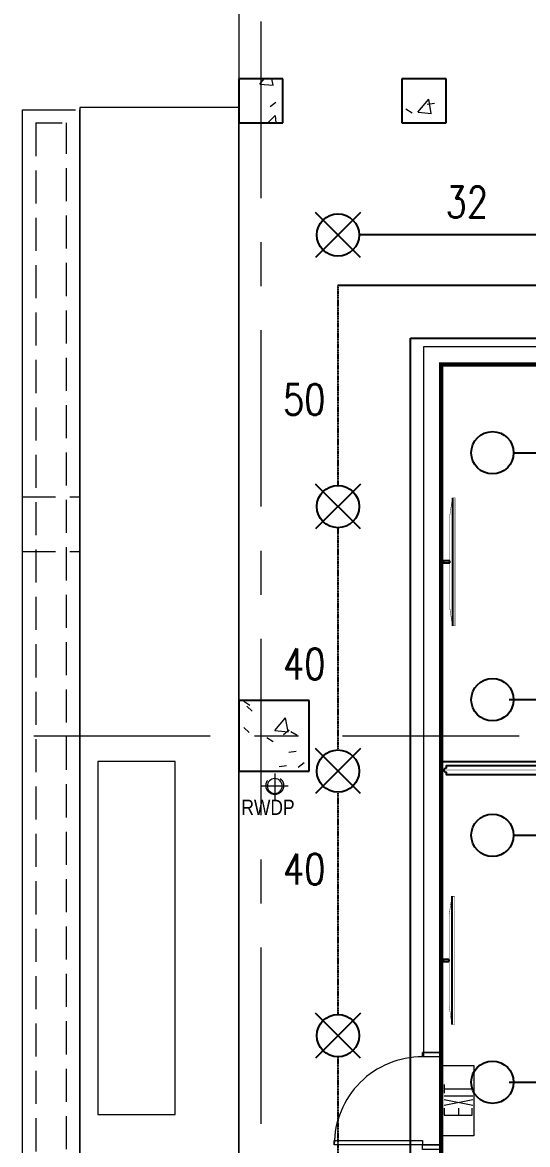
# Model space of a CAD drawing. Header units: millimetres. Extents: x -282761 to 137668, y -273845 to 94451.
# Drawn here: x -10279 to -4556, y -58260 to -45534 of the extents above; entities that cross this region are included whole.
import ezdxf

# ---------------------------------------------------------------- set-up
doc = ezdxf.new("R2010")
doc.units = ezdxf.units.MM
for name, pattern in [('BLK_2 - 1ST__2ND_STOREY_PLAN-archi clean_11 SEPT 2024$0$IDA - Grid Line', [3500, 2000, -500, 500, -500]), ('BLK_2 - 1ST__2ND_STOREY_PLAN-archi clean_11 SEPT 2024$0$IDA - Hidden 065', [537.5, 375, -162.5]), ('HIDDEN2', [4.7625, 3.175, -1.5875])]:
    doc.linetypes.add(name, pattern=pattern)
doc.layers.get('Defpoints').update_dxf_attribs({"color": 8})
for name, color, linetype, lineweight in [('BLK_2 - 1ST__2ND_STOREY_PLAN-archi clean_11 SEPT 2024$0$0-1', 8, 'Continuous', 5), ('BLK_2 - 1ST__2ND_STOREY_PLAN-archi clean_11 SEPT 2024$0$1599_DB_A_BLK2_HQ_R21- LINKVIEW_BLK2_1ST STOREY Toilet JOH$0$S-_COLN----_E', 8, 'Continuous', 9), ('BLK_2 - 1ST__2ND_STOREY_PLAN-archi clean_11 SEPT 2024$0$1599_DB_A_BLK2_HQ_R21- LINKVIEW_BLK2_1ST STOREY Toilet JOH$0$S-_COLN----_E-1', 8, 'Continuous', 25), ('BLK_2 - 1ST__2ND_STOREY_PLAN-archi clean_11 SEPT 2024$0$_CATCHMENT_DRAIN', 8, 'Continuous', 0), ('BLK_2 - 1ST__2ND_STOREY_PLAN-archi clean_11 SEPT 2024$0$_CATCHMENT_DRAIN_HD', 8, 'BLK_2 - 1ST__2ND_STOREY_PLAN-archi clean_11 SEPT 2024$0$IDA - Hidden 065', 0), ('BLK_2 - 1ST__2ND_STOREY_PLAN-archi clean_11 SEPT 2024$0$A-_ANOT----_D-1', 8, 'Continuous', 9), ('BLK_2 - 1ST__2ND_STOREY_PLAN-archi clean_11 SEPT 2024$0$A-_DETA----_E-2', 8, 'BLK_2 - 1ST__2ND_STOREY_PLAN-archi clean_11 SEPT 2024$0$IDA - Hidden 065', 9), ('BLK_2 - 1ST__2ND_STOREY_PLAN-archi clean_11 SEPT 2024$0$A-_DETA----_ED-2', 8, 'Continuous', 9), ('BLK_2 - 1ST__2ND_STOREY_PLAN-archi clean_11 SEPT 2024$0$A-_DOOR----_E', 8, 'Continuous', 9), ('BLK_2 - 1ST__2ND_STOREY_PLAN-archi clean_11 SEPT 2024$0$A-_DOOR----_E-1', 8, 'Continuous', 9), ('BLK_2 - 1ST__2ND_STOREY_PLAN-archi clean_11 SEPT 2024$0$A-_FLOR----_E', 8, 'Continuous', 9), ('BLK_2 - 1ST__2ND_STOREY_PLAN-archi clean_11 SEPT 2024$0$A-_FURT----_E-1', 8, 'Continuous', 9), ('BLK_2 - 1ST__2ND_STOREY_PLAN-archi clean_11 SEPT 2024$0$A-_WALL----_E-1', 8, 'Continuous', 18), ('BLK_2 - 1ST__2ND_STOREY_PLAN-archi clean_11 SEPT 2024$0$A-_WALLPRTN_E', 8, 'Continuous', 9), ('BLK_2 - 1ST__2ND_STOREY_PLAN-archi clean_11 SEPT 2024$0$A-_WALLPRTN_E-1', 8, 'Continuous', 18), ('BLK_2 - 1ST__2ND_STOREY_PLAN-archi clean_11 SEPT 2024$0$E-_LIGT----_E', 8, 'Continuous', 9), ('BLK_2 - 1ST__2ND_STOREY_PLAN-archi clean_11 SEPT 2024$0$FURNITURE', 8, 'Continuous', 9), ('BLK_2 - 1ST__2ND_STOREY_PLAN-archi clean_11 SEPT 2024$0$M-_WATR----_E', 8, 'Continuous', 9), ('BLK_2 - 1ST__2ND_STOREY_PLAN-archi clean_11 SEPT 2024$0$M-_WATR----_E-1', 8, 'Continuous', 9), ('BLK_2 - 1ST__2ND_STOREY_PLAN-archi clean_11 SEPT 2024$0$S-_ANOTGRID_E-1', 8, 'BLK_2 - 1ST__2ND_STOREY_PLAN-archi clean_11 SEPT 2024$0$IDA - Grid Line', 9), ('BLK_2 - 1ST__2ND_STOREY_PLAN-archi clean_11 SEPT 2024$0$S-_COLN----_E-1', 8, 'Continuous', 25), ('BLK_2 - 1ST__2ND_STOREY_PLAN-archi clean_11 SEPT 2024$0$S-_COLN----_E-2', 8, 'Continuous', 9), ('BLK_2 - 1ST__2ND_STOREY_PLAN-archi clean_11 SEPT 2024$0$S-_COLN----_E-3', 8, 'Continuous', 9)]:
    doc.layers.add(name, color=color, linetype=linetype, lineweight=lineweight)
for name, color, linetype in [('BLK_2 - 1ST__2ND_STOREY_PLAN-archi clean_11 SEPT 2024$0$PDF3_Geometry', 8, 'Continuous'), ('BLK_2 - 1ST__2ND_STOREY_PLAN-archi clean_11 SEPT 2024$0$PDF3_Solid Fills', 8, 'Continuous'), ('BLK_2 - 1ST__2ND_STOREY_PLAN-archi clean_11 SEPT 2024$0$SCREEN ANNOTATION', 8, 'Continuous'), ('M-_FIRESPRK_T-', 7, 'Continuous'), ('M-_SPRKBEAM_E-', 12, 'HIDDEN2'), ('M-_SPRKPIEX_E-', 1, 'Continuous'), ('M_HR PIPE', 3, 'Continuous'), ('ROOMNAME', 7, 'Continuous')]:
    doc.layers.add(name, color=color, linetype=linetype)
doc.styles.add('BLK_2 - 1ST__2ND_STOREY_PLAN_12  JUNE 2024$0$Arial Narrow_2', font='ARIALN.TTF', dxfattribs={"height": 500})
doc.styles.add('Simplex', font='SIMPLEX.shx', dxfattribs={"width": 0.8, "height": 2.5})

# ---------------------------------------------------------------- blocks, each defined once
blk = doc.blocks.new('Under B spk')
for p, q in [((318, -318), (-318, 318)), ((318, 318), (-318, -318))]:
    blk.add_line(p, q)
blk.add_circle((0, 0), 300)
blk = doc.blocks.new('fire0101')
at = {"color": 0, "linetype": 'Continuous'}
blk.add_circle((0, 0), 100, dxfattribs=at)
blk = doc.blocks.new('BLK_2 - 1ST__2ND_STOREY_PLAN-archi clean_11 SEPT 2024$0$IDA - Rectangle Column - 500W X 500D-3567643-BLK 2 1ST STOREY PLAN')
at = {"layer": 'BLK_2 - 1ST__2ND_STOREY_PLAN-archi clean_11 SEPT 2024$0$S-_COLN----_E-2'}
h = blk.add_hatch(dxfattribs=at)
h.set_pattern_fill('FP_7', color=256, style=0, pattern_type=2)
h.set_pattern_definition([(50, (138886.4, 89152.4), (1821.84, -159.391), [190.5, -2095.5]), (355, (138886.4, 89152.4), (-352.428, 1910.567), [152.4, -1676.4]), (100.451, (139038.2, 89139.1), (1469.426, 1751.166), [161.9, -1780.9]), (46.184, (138886.4, 89660.4), (2710.79, -420.428), [285.75, -3143.25]), (96.636, (139112.3, 89625.3), (2374.026, 2474.276), [242.85, -2671.35]), (351.184, (138886.4, 89660.4), (2374.05, 2474.253), [228.6, -2514.6]), (21, (139140.4, 89533.4), (1516.144, -1022.652), [190.5, -2095.5]), (326, (139140.4, 89533.4), (618.02, 1841.88), [152.4, -1676.4]), (71.451, (139266.7, 89448.2), (2134.171, 819.212), [161.9, -1780.9]), (37.5, (138886.4, 89152.4), (30.886, 845.5504), [83.82, -1572.26, 83.82, -1617.98, -1682.75]), (37.5, (138886.4, 89152.4), (30.886, 845.5504), [-3357.88, 83.82, -1598.93]), (7.5, (138886.4, 89152.4), (668.1966, 1001.8057), [83.82, -886.46, 83.82, -1534.16, -641.35]), (7.5, (138886.4, 89152.4), (668.1966, 1001.8057), [-2588.26, 83.82, -557.53]), (327.5, (138319.95, 89152.4), (1355.9093, -57.2896), [83.82, -551.18, 83.82, -1897.38, -2628.9]), (327.5, (138319.95, 89152.4), (1355.9093, -57.2896), [-2616.2, 83.82, -2545.08]), (317.5, (138066, 89152.4), (1481.293, 254.266), [83.82, -741.68, 83.82, -1231.9, -1866.9]), (317.5, (138066, 89152.4), (1481.293, 254.266), [-2141.22, 83.82, -1783.08])])
h.paths.add_polyline_path([(250, -250), (250, 250), (-250, 250), (-250, -250)])
at = {"layer": 'BLK_2 - 1ST__2ND_STOREY_PLAN-archi clean_11 SEPT 2024$0$S-_COLN----_E-1'}
for p, q in [((250, 250), (-250, 250)), ((-250, 250), (-250, -250)), ((250, -250), (250, 250)), ((-250, -250), (250, -250))]:
    blk.add_line(p, q, dxfattribs=at)
blk = doc.blocks.new('BLK_2 - 1ST__2ND_STOREY_PLAN-archi clean_11 SEPT 2024$0$IDA - Rectangle Column - 500W X 500D-3914760-BLK 2 1ST STOREY PLAN')
at = {"layer": 'BLK_2 - 1ST__2ND_STOREY_PLAN-archi clean_11 SEPT 2024$0$S-_COLN----_E-2'}
h = blk.add_hatch(dxfattribs=at)
h.set_pattern_fill('FP_8', color=256, style=0, pattern_type=2)
h.set_pattern_definition([(50, (137036.4, 89152.4), (1821.84, -159.391), [190.5, -2095.5]), (355, (137036.4, 89152.4), (-352.428, 1910.567), [152.4, -1676.4]), (100.451, (137188.2, 89139.1), (1469.426, 1751.166), [161.9, -1780.9]), (46.184, (137036.4, 89660.4), (2710.79, -420.428), [285.75, -3143.25]), (96.636, (137262.3, 89625.3), (2374.026, 2474.276), [242.85, -2671.35]), (351.184, (137036.4, 89660.4), (2374.05, 2474.253), [228.6, -2514.6]), (21, (137290.4, 89533.4), (1516.144, -1022.652), [190.5, -2095.5]), (326, (137290.4, 89533.4), (618.02, 1841.88), [152.4, -1676.4]), (71.451, (137416.7, 89448.2), (2134.171, 819.212), [161.9, -1780.9]), (37.5, (137036.4, 89152.4), (30.886, 845.5504), [83.82, -1572.26, 83.82, -1617.98, -1682.75]), (37.5, (137036.4, 89152.4), (30.886, 845.5504), [-3357.88, 83.82, -1598.93]), (7.5, (137036.4, 89152.4), (668.1966, 1001.8057), [83.82, -886.46, 83.82, -1534.16, -641.35]), (7.5, (137036.4, 89152.4), (668.1966, 1001.8057), [-2588.26, 83.82, -557.53]), (327.5, (136469.95, 89152.4), (1355.9093, -57.2896), [83.82, -551.18, 83.82, -1897.38, -2628.9]), (327.5, (136469.95, 89152.4), (1355.9093, -57.2896), [-2616.2, 83.82, -2545.08]), (317.5, (136216, 89152.4), (1481.293, 254.266), [83.82, -741.68, 83.82, -1231.9, -1866.9]), (317.5, (136216, 89152.4), (1481.293, 254.266), [-2141.22, 83.82, -1783.08])])
h.paths.add_polyline_path([(150, -250), (250, -250), (250, 250), (-250, 250), (-250, -250), (25, -250)])
at = {"layer": 'BLK_2 - 1ST__2ND_STOREY_PLAN-archi clean_11 SEPT 2024$0$S-_COLN----_E-1'}
for p, q in [((250, 250), (-250, 250)), ((-250, 250), (-250, -250)), ((250, -250), (250, 250)), ((-250, -250), (250, -250))]:
    blk.add_line(p, q, dxfattribs=at)
blk = doc.blocks.new('BLK_2 - 1ST__2ND_STOREY_PLAN-archi clean_11 SEPT 2024$0$1599_DB_A_BLK2_HQ_R21_rvt-1-BLK 2 1ST STOREY PLAN')
at = {"layer": 'BLK_2 - 1ST__2ND_STOREY_PLAN-archi clean_11 SEPT 2024$0$S-_COLN----_E-2'}
h = blk.add_hatch(dxfattribs=at)
h.set_pattern_fill('FP_2', color=256, style=0, pattern_type=2)
h.set_pattern_definition([(50, (0, 0), (1821.84, -159.391), [190.5, -2095.5]), (355, (0, 0), (-352.428, 1910.567), [152.4, -1676.4]), (100.451, (151.8, -13.3), (1469.426, 1751.166), [161.9, -1780.901]), (46.184, (0, 508), (2710.79, -420.428), [285.75, -3143.25]), (96.636, (226, 473), (2374.026, 2474.276), [242.85, -2671.35]), (351.184, (0, 508), (2374.05, 2474.253), [228.6, -2514.6]), (21, (254, 381), (1516.144, -1022.652), [190.5, -2095.5]), (326, (254, 381), (618.02, 1841.88), [152.4, -1676.4]), (71.451, (380.3, 295.8), (2134.171, 819.212), [161.9, -1780.901]), (37.5, (0, 0), (30.886, 845.5504), [83.82, -1572.26, 83.82, -1617.98, -1682.75]), (37.5, (0, 0), (30.886, 845.5504), [-3357.88, 83.82, -1598.93]), (7.5, (0, 0), (668.1966, 1001.8057), [83.82, -886.46, 83.82, -1534.16, -641.35]), (7.5, (0, 0), (668.1966, 1001.8057), [-2588.26, 83.82, -557.53]), (327.5, (-566.4, 0), (1355.9093, -57.2896), [83.82, -551.18, 83.82, -1897.38, -2628.9]), (327.5, (-566.4, 0), (1355.9093, -57.2896), [-2616.2, 83.82, -2545.08]), (317.5, (-820.4, 0), (1481.293, 254.266), [83.82, -741.68, 83.82, -1231.9, -1866.9]), (317.5, (-820.4, 0), (1481.293, 254.266), [-2141.22, 83.82, -1783.08])])
h.paths.add_polyline_path([(-138336, -96752), (-138336, -95952), (-139136, -95952), (-139136, -96752)])
at = {"layer": 'BLK_2 - 1ST__2ND_STOREY_PLAN-archi clean_11 SEPT 2024$0$A-_FLOR----_E'}
for p, q in [((-139136, -87202), (-139136, -103952)), ((-139136, -89227), (-140936, -89227)), ((-140936, -89227), (-140936, -119702)), ((-139136, -103952), (-139136, -89227))]:
    blk.add_line(p, q, dxfattribs=at)
at = {"layer": 'BLK_2 - 1ST__2ND_STOREY_PLAN-archi clean_11 SEPT 2024$0$S-_COLN----_E-1'}
for p, q in [((-138336, -95952), (-139136, -95952)), ((-139136, -95952), (-139136, -96752)), ((-138336, -96752), (-138336, -95952)), ((-139136, -96752), (-138336, -96752))]:
    blk.add_line(p, q, dxfattribs=at)
at = {"layer": 'BLK_2 - 1ST__2ND_STOREY_PLAN-archi clean_11 SEPT 2024$0$S-_COLN----_E-3'}
for name, p in [('BLK_2 - 1ST__2ND_STOREY_PLAN-archi clean_11 SEPT 2024$0$IDA - Rectangle Column - 500W X 500D-3567643-BLK 2 1ST STOREY PLAN', (-138886, -89152)), ('BLK_2 - 1ST__2ND_STOREY_PLAN-archi clean_11 SEPT 2024$0$IDA - Rectangle Column - 500W X 500D-3914760-BLK 2 1ST STOREY PLAN', (-137036, -89152))]:
    blk.add_blockref(name, p, dxfattribs=at)
blk = doc.blocks.new('BLK_2 - 1ST__2ND_STOREY_PLAN-archi clean_11 SEPT 2024$0$Spot Elevations - 16L x 3_5H - FFL - Magentar-4680237-BLK 2 1ST STOREY PLAN')
at = {"layer": 'BLK_2 - 1ST__2ND_STOREY_PLAN-archi clean_11 SEPT 2024$0$A-_ANOT----_D-1'}
for p, q in [((16, 3.5), (0, 3.5)), ((0, 3.5), (0, 0)), ((16, 0), (16, 3.5)), ((0, 0), (16, 0))]:
    blk.add_line(p, q, dxfattribs=at)
blk = doc.blocks.new('BLK_2 - 1ST__2ND_STOREY_PLAN-archi clean_11 SEPT 2024$0$A$C07972a9e')
at = {"ltscale": 0.5, "const_width": 50}
blk.add_lwpolyline([(2045, 25810), (12427, 25810), (12427, 9775), (2045, 9775)], close=True, dxfattribs=at)
blk = doc.blocks.new('BLK_2 - 1ST__2ND_STOREY_PLAN-archi clean_11 SEPT 2024$0$JOH operable wall')
at = {"layer": 'BLK_2 - 1ST__2ND_STOREY_PLAN-archi clean_11 SEPT 2024$0$PDF3_Solid Fills'}
blk.add_hatch(color=256, dxfattribs=at).paths.add_polyline_path([(-126437, -96730), (-136848, -96730), (-136848, -96753), (-126437, -96753)])
at = {"layer": 'BLK_2 - 1ST__2ND_STOREY_PLAN-archi clean_11 SEPT 2024$0$PDF3_Geometry'}
blk.add_lwpolyline([(-136786, -96718), (-136800, -96721), (-136809, -96730), (-136811, -96739), (-136809, -96753), (-136800, -96762), (-136786, -96765), (-136786, -96792), (-132097, -96792), (-132097, -96765), (-132085, -96762), (-132076, -96753), (-132073, -96741), (-132076, -96730), (-132085, -96721), (-132097, -96718), (-132097, -96691), (-136786, -96691)], close=True, dxfattribs=at)
blk = doc.blocks.new('BLK_2 - 1ST__2ND_STOREY_PLAN-archi clean_11 SEPT 2024$0$1599_DB_A_BLK2_HQ_R21- LINKVIEW_BLK2_1ST STOREY Toilet JOH$0$IDA - Rectangle Column - 500W X 500D-3914760-LINKVIEW_BLK2_1ST STOREY')
at = {"layer": 'BLK_2 - 1ST__2ND_STOREY_PLAN-archi clean_11 SEPT 2024$0$1599_DB_A_BLK2_HQ_R21- LINKVIEW_BLK2_1ST STOREY Toilet JOH$0$S-_COLN----_E'}
h = blk.add_hatch(dxfattribs=at)
h.set_pattern_fill('FP_7', color=256, style=0, pattern_type=2)
h.set_pattern_definition([(50, (5729.3, 46424.7), (1821.84, -159.39), [190.5, -2095.5]), (355, (5729.3, 46424.7), (-352.43, 1910.57), [152.4, -1676.4]), (100.451, (5881.1, 46411.4), (1469.426, 1751.166), [161.9, -1780.9]), (46.184, (5729.3, 46932.7), (2710.79, -420.43), [285.75, -3143.25]), (96.636, (5955.2, 46897.6), (2374.03, 2474.28), [242.85, -2671.35]), (351.184, (5729.3, 46932.7), (2374.05, 2474.25), [228.6, -2514.6]), (21, (5983.3, 46805.7), (1516.143, -1022.65), [190.5, -2095.5]), (326, (5983.3, 46805.7), (618.02, 1841.88), [152.4, -1676.4]), (71.451, (6109.6, 46720.4), (2134.17, 819.21), [161.9, -1780.9]), (37.5, (5729.3, 46424.66), (30.886, 845.55), [83.82, -1572.26, 83.82, -1617.98, -1682.75]), (37.5, (5729.3, 46424.66), (30.886, 845.55), [-3357.88, 83.82, -1598.93]), (7.5, (5729.3, 46424.7), (668.197, 1001.806), [83.82, -886.46, 83.82, -1534.16, -641.35]), (7.5, (5729.3, 46424.7), (668.197, 1001.806), [-2588.26, 83.82, -557.53]), (327.5, (5162.9, 46424.66), (1355.909, -57.29), [83.82, -551.18, 83.82, -1897.38, -2628.9]), (327.5, (5162.9, 46424.66), (1355.909, -57.29), [-2616.2, 83.82, -2545.08]), (317.5, (4908.9, 46424.7), (1481.293, 254.266), [83.82, -741.68, 83.82, -1231.9, -1866.9]), (317.5, (4908.9, 46424.7), (1481.293, 254.266), [-2141.22, 83.82, -1783.08])])
h.paths.add_polyline_path([(250, -250), (250, 250), (-250, 250), (-250, -250)], flags=0)
at = {"layer": 'BLK_2 - 1ST__2ND_STOREY_PLAN-archi clean_11 SEPT 2024$0$1599_DB_A_BLK2_HQ_R21- LINKVIEW_BLK2_1ST STOREY Toilet JOH$0$S-_COLN----_E-1'}
for p, q in [((250, 250), (-250, 250)), ((-250, 250), (-250, -250)), ((250, -250), (250, 250)), ((-250, -250), (250, -250))]:
    blk.add_line(p, q, dxfattribs=at)
blk = doc.blocks.new('BLK_2 - 1ST__2ND_STOREY_PLAN-archi clean_11 SEPT 2024$0$1599_DB_A_BLK2_HQ_R21- LINKVIEW_BLK2_1ST STOREY Toilet JOH$0$IDA - Rectangle Column - 500W X 500D-3567643-LINKVIEW_BLK2_1ST STOREY')
at = {"layer": 'BLK_2 - 1ST__2ND_STOREY_PLAN-archi clean_11 SEPT 2024$0$1599_DB_A_BLK2_HQ_R21- LINKVIEW_BLK2_1ST STOREY Toilet JOH$0$S-_COLN----_E'}
h = blk.add_hatch(dxfattribs=at)
h.set_pattern_fill('FP_6', color=256, style=0, pattern_type=2)
h.set_pattern_definition([(50, (7579.3, 46424.7), (1821.84, -159.39), [190.5, -2095.5]), (355, (7579.3, 46424.7), (-352.43, 1910.57), [152.4, -1676.4]), (100.451, (7731.1, 46411.4), (1469.426, 1751.166), [161.9, -1780.9]), (46.184, (7579.3, 46932.7), (2710.79, -420.43), [285.75, -3143.25]), (96.636, (7805.2, 46897.6), (2374.03, 2474.28), [242.85, -2671.35]), (351.184, (7579.3, 46932.7), (2374.05, 2474.25), [228.6, -2514.6]), (21, (7833.3, 46805.7), (1516.143, -1022.65), [190.5, -2095.5]), (326, (7833.3, 46805.7), (618.02, 1841.88), [152.4, -1676.4]), (71.451, (7959.6, 46720.4), (2134.17, 819.21), [161.9, -1780.9]), (37.5, (7579.3, 46424.66), (30.886, 845.55), [83.82, -1572.26, 83.82, -1617.98, -1682.75]), (37.5, (7579.3, 46424.66), (30.886, 845.55), [-3357.88, 83.82, -1598.93]), (7.5, (7579.3, 46424.7), (668.197, 1001.806), [83.82, -886.46, 83.82, -1534.16, -641.35]), (7.5, (7579.3, 46424.7), (668.197, 1001.806), [-2588.26, 83.82, -557.53]), (327.5, (7012.9, 46424.66), (1355.909, -57.29), [83.82, -551.18, 83.82, -1897.38, -2628.9]), (327.5, (7012.9, 46424.66), (1355.909, -57.29), [-2616.2, 83.82, -2545.08]), (317.5, (6758.9, 46424.7), (1481.293, 254.266), [83.82, -741.68, 83.82, -1231.9, -1866.9]), (317.5, (6758.9, 46424.7), (1481.293, 254.266), [-2141.22, 83.82, -1783.08])])
h.paths.add_polyline_path([(250, -250), (250, 250), (-250, 250), (-250, -250)], flags=0)
at = {"layer": 'BLK_2 - 1ST__2ND_STOREY_PLAN-archi clean_11 SEPT 2024$0$1599_DB_A_BLK2_HQ_R21- LINKVIEW_BLK2_1ST STOREY Toilet JOH$0$S-_COLN----_E-1'}
for p, q in [((250, 250), (-250, 250)), ((-250, 250), (-250, -250)), ((250, -250), (250, 250)), ((-250, -250), (250, -250))]:
    blk.add_line(p, q, dxfattribs=at)
blk = doc.blocks.new('BLK_2 - 1ST__2ND_STOREY_PLAN-archi clean_11 SEPT 2024$0$IDA - F - Single - Swing - 1100L X 2200H - B2-TD01-4055582-BLK 2 -1ST STOREY WALL SETTING OUT')
at = {"layer": 'BLK_2 - 1ST__2ND_STOREY_PLAN-archi clean_11 SEPT 2024$0$A-_DOOR----_E'}
for p, q in [((-550, 100), (-550, -100)), ((-550, 100), (-500, 100)), ((-550, 100), (-550, 100)), ((-500, 100), (-500, -100)), ((-500, 100), (-500, 100)), ((500, 100), (500, -100)), ((500, 100), (550, 100)), ((500, 100), (500, 100)), ((550, 100), (550, -100)), ((550, 100), (550, 100)), ((-550, -100), (-550, -100)), ((-500, -100), (-550, -100)), ((-500, -100), (-500, -100)), ((450, -100), (500, -100)), ((450, -1100), (450, -100)), ((500, -100), (500, -1100)), ((500, -100), (500, -100)), ((550, -100), (500, -100)), ((550, -100), (550, -100)), ((500, -1100), (450, -1100))]:
    blk.add_line(p, q, dxfattribs=at)
blk.add_arc((500, -100), 1000, 180, 270, dxfattribs=at)
at = {"layer": 'BLK_2 - 1ST__2ND_STOREY_PLAN-archi clean_11 SEPT 2024$0$A-_DOOR----_E-1'}
for p, q in [((-550, 100), (-500, 100)), ((-550, -100), (-550, 100)), ((-500, 100), (-500, -100)), ((500, 100), (550, 100)), ((500, -100), (500, 100)), ((550, 100), (550, -100)), ((-500, -100), (-550, -100)), ((550, -100), (500, -100))]:
    blk.add_line(p, q, dxfattribs=at)
blk = doc.blocks.new('BLK_2 - 1ST__2ND_STOREY_PLAN-archi clean_11 SEPT 2024$0$IDA - Exit Sign - IDA - Exit Sign - One Side-2587573-BLK 2 1ST STOREY PLAN')
at = {"layer": 'BLK_2 - 1ST__2ND_STOREY_PLAN-archi clean_11 SEPT 2024$0$A-_DETA----_ED-2'}
for p, q in [((-164, -115), (-164, -433)), ((-84, -115), (-164, -115)), ((-49, -113), (14, -438)), ((14, -113), (-49, -438)), ((55, -113), (55, -438)), ((185, -115), (85, -115)), ((135, -115), (135, -438)), ((-84, -275), (-164, -275)), ((-164, -433), (-84, -433))]:
    blk.add_line(p, q, dxfattribs=at)
at = {"layer": 'BLK_2 - 1ST__2ND_STOREY_PLAN-archi clean_11 SEPT 2024$0$E-_LIGT----_E'}
for p, q in [((-400, -450), (-400, -100)), ((-400, -100), (400, -100)), ((400, -100), (400, -450)), ((400, -450), (-400, -450))]:
    blk.add_line(p, q, dxfattribs=at)
blk = doc.blocks.new('BLK_2 - 1ST__2ND_STOREY_PLAN-archi clean_11 SEPT 2024')
at = {"layer": 'BLK_2 - 1ST__2ND_STOREY_PLAN-archi clean_11 SEPT 2024$0$1599_DB_A_BLK2_HQ_R21- LINKVIEW_BLK2_1ST STOREY Toilet JOH$0$S-_COLN----_E'}
h = blk.add_hatch(dxfattribs=at)
h.set_pattern_fill('FP_1', color=256, style=0, pattern_type=2)
h.set_pattern_definition([(50, (-131307.1, -42727.7), (1821.84, -159.39), [190.5, -2095.5]), (355, (-131307, -42727.7), (-352.43, 1910.57), [152.4, -1676.4]), (100.451, (-131155.3, -42741), (1469.426, 1751.166), [161.9, -1780.9]), (46.184, (-131307, -42219.7), (2710.79, -420.43), [285.75, -3143.25]), (96.636, (-131081.2, -42254.7), (2374.03, 2474.28), [242.85, -2671.35]), (351.184, (-131307, -42219.7), (2374.05, 2474.25), [228.6, -2514.6]), (21, (-131053.1, -42346.7), (1516.143, -1022.65), [190.5, -2095.5]), (326, (-131053, -42346.7), (618.02, 1841.88), [152.4, -1676.4]), (71.451, (-130926.7, -42432), (2134.17, 819.21), [161.9, -1780.9]), (37.5, (-131307.1, -42727.7), (30.886, 845.55), [83.82, -1572.26, 83.82, -1617.98, -1682.75]), (37.5, (-131307.1, -42727.7), (30.886, 845.55), [-3357.88, 83.82, -1598.93]), (7.5, (-131307.1, -42727.7), (668.197, 1001.806), [83.82, -886.46, 83.82, -1534.16, -641.35]), (7.5, (-131307.1, -42727.7), (668.197, 1001.806), [-2588.26, 83.82, -557.53]), (327.5, (-131873.5, -42727.7), (1355.909, -57.29), [83.82, -551.18, 83.82, -1897.38, -2628.9]), (327.5, (-131873.5, -42727.7), (1355.909, -57.29), [-2616.2, 83.82, -2545.08]), (317.5, (-132127.5, -42727.7), (1481.293, 254.266), [83.82, -741.68, 83.82, -1231.9, -1866.9]), (317.5, (-132127.5, -42727.7), (1481.293, 254.266), [-2141.22, 83.82, -1783.08])])
h.paths.add_polyline_path([(-138336, -96752), (-138336, -95952), (-139136, -95952), (-139136, -96752)], flags=0)
for p, q in [((-140936, -89227), (-140936, -119702)), ((-139136, -89227), (-140936, -89227)), ((-139136, -89402), (-139136, -95952)), ((-139136, -95952), (-139136, -96752)), ((-138336, -95952), (-139136, -95952)), ((-138336, -96752), (-138336, -95952)), ((-139136, -96752), (-139136, -118202)), ((-139136, -96752), (-138336, -96752))]:
    blk.add_line(p, q, dxfattribs=at)
at = {"layer": 'BLK_2 - 1ST__2ND_STOREY_PLAN-archi clean_11 SEPT 2024$0$_CATCHMENT_DRAIN'}
for p, q in [((-141586, -120352), (-141586, -89252)), ((-141586, -89252), (-140986, -89252)), ((-140936, -119702), (-140936, -89252)), ((-141436, -89402), (-141136, -89402))]:
    blk.add_line(p, q, dxfattribs=at)
at = {"layer": 'BLK_2 - 1ST__2ND_STOREY_PLAN-archi clean_11 SEPT 2024$0$_CATCHMENT_DRAIN_HD'}
for p, q in [((-141436, -89402), (-141436, -120202)), ((-141086, -119852), (-141086, -89402)), ((-141586, -93642), (-140936, -93642)), ((-141586, -94262), (-140936, -94262))]:
    blk.add_line(p, q, dxfattribs=at)
at = {"layer": 'BLK_2 - 1ST__2ND_STOREY_PLAN-archi clean_11 SEPT 2024$0$A-_DETA----_E-2'}
blk.add_circle((-138727, -96917), 100, dxfattribs=at)
at = {"layer": 'BLK_2 - 1ST__2ND_STOREY_PLAN-archi clean_11 SEPT 2024$0$A-_WALL----_E-1'}
blk.add_line((-139136, -89402), (-139136, -89252), dxfattribs=at)
at = {"layer": 'BLK_2 - 1ST__2ND_STOREY_PLAN-archi clean_11 SEPT 2024$0$A-_WALLPRTN_E'}
for p, q in [((-136852, -99942), (-136841, -92142)), ((-136841, -92142), (-133495, -92142)), ((-137052, -99942), (-136852, -99942))]:
    blk.add_line(p, q, dxfattribs=at)
at = {"layer": 'BLK_2 - 1ST__2ND_STOREY_PLAN-archi clean_11 SEPT 2024$0$A-_WALLPRTN_E-1'}
for p, q in [((-137041, -91942), (-137041, -99992)), ((-133495, -91942), (-137041, -91942))]:
    blk.add_line(p, q, dxfattribs=at)
at = {"layer": 'BLK_2 - 1ST__2ND_STOREY_PLAN-archi clean_11 SEPT 2024$0$M-_WATR----_E'}
for p, q in [((-138728, -96778), (-138728, -97078)), ((-138877, -96921), (-138577, -96921))]:
    blk.add_line(p, q, dxfattribs=at)
at = {"layer": 'BLK_2 - 1ST__2ND_STOREY_PLAN-archi clean_11 SEPT 2024$0$M-_WATR----_E-1'}
for start, end in [(0, 180), (180, 0)]:
    blk.add_arc((-138727, -96921), 84.1, start, end, dxfattribs=at)
at = {"layer": 'BLK_2 - 1ST__2ND_STOREY_PLAN-archi clean_11 SEPT 2024$0$S-_ANOTGRID_E-1'}
for p, q in [((-138886, -28753), (-138886, -124071)), ((-141459, -96352), (-97514, -96352))]:
    blk.add_line(p, q, dxfattribs=at)
at = {"layer": 'BLK_2 - 1ST__2ND_STOREY_PLAN-archi clean_11 SEPT 2024$0$SCREEN ANNOTATION'}
for p, q in [((-136715, -93652), (-136715, -95106)), ((-136845, -94364), (-136845, -94394)), ((-136835, -94364), (-136845, -94364)), ((-136845, -94394), (-136835, -94394)), ((-136835, -94394), (-136835, -94364)), ((-136835, -94367), (-136835, -94392)), ((-136745, -94367), (-136835, -94367)), ((-136835, -94392), (-136745, -94392)), ((-136745, -94392), (-136745, -94367)), ((-136721, -98172), (-136721, -99626)), ((-136851, -98884), (-136851, -98914)), ((-136841, -98884), (-136851, -98884)), ((-136851, -98914), (-136841, -98914)), ((-136841, -98914), (-136841, -98884)), ((-136841, -98887), (-136841, -98912)), ((-136751, -98887), (-136841, -98887)), ((-136841, -98912), (-136751, -98912)), ((-136751, -98912), (-136751, -98887))]:
    blk.add_line(p, q, dxfattribs=at)
at = {"layer": 'BLK_2 - 1ST__2ND_STOREY_PLAN-archi clean_11 SEPT 2024$0$SCREEN ANNOTATION', "const_width": 5}
for points in [[(-136715, -93652), (-136745, -93860)], [(-136715, -93652), (-136685, -93652), (-136685, -95106), (-136715, -95106)], [(-136745, -94899), (-136745, -93860)], [(-136745, -94899), (-136715, -95106)], [(-136721, -98172), (-136751, -98380)], [(-136721, -98172), (-136691, -98172), (-136691, -99626), (-136721, -99626)], [(-136751, -99419), (-136751, -98380)], [(-136751, -99419), (-136721, -99626)]]:
    blk.add_lwpolyline(points, dxfattribs=at)
at = {"layer": 'BLK_2 - 1ST__2ND_STOREY_PLAN-archi clean_11 SEPT 2024$0$SCREEN ANNOTATION'}
for points in [[(-136803, -94392), (-136805, -94392), (-136806, -94392), (-136807, -94391), (-136808, -94391), (-136809, -94390), (-136810, -94390), (-136811, -94389), (-136812, -94388), (-136813, -94387), (-136814, -94386), (-136814, -94385), (-136815, -94384), (-136815, -94383), (-136816, -94382), (-136816, -94381), (-136816, -94379), (-136816, -94378), (-136816, -94377), (-136815, -94376), (-136815, -94375), (-136814, -94373), (-136814, -94372), (-136813, -94371), (-136812, -94371), (-136811, -94370), (-136810, -94369), (-136809, -94368), (-136808, -94368), (-136807, -94367), (-136806, -94367), (-136805, -94367), (-136803, -94367)], [(-136810, -98912), (-136811, -98912), (-136812, -98912), (-136813, -98911), (-136815, -98911), (-136816, -98910), (-136817, -98910), (-136818, -98909), (-136819, -98908), (-136819, -98907), (-136820, -98906), (-136821, -98905), (-136821, -98904), (-136822, -98903), (-136822, -98902), (-136822, -98901), (-136822, -98899), (-136822, -98898), (-136822, -98897), (-136822, -98896), (-136821, -98894), (-136821, -98893), (-136820, -98892), (-136819, -98891), (-136819, -98891), (-136818, -98890), (-136817, -98889), (-136816, -98888), (-136815, -98888), (-136813, -98887), (-136812, -98887), (-136811, -98887), (-136810, -98887)]]:
    blk.add_lwpolyline(points, dxfattribs=at)
at = {"layer": 'Defpoints'}
blk.add_line((-136848, -96643), (-131845, -96650), dxfattribs=at)
at = {"layer": 'BLK_2 - 1ST__2ND_STOREY_PLAN-archi clean_11 SEPT 2024$0$0-1'}
for name, p in [('BLK_2 - 1ST__2ND_STOREY_PLAN-archi clean_11 SEPT 2024$0$1599_DB_A_BLK2_HQ_R21_rvt-1-BLK 2 1ST STOREY PLAN', (0, 0)), ('BLK_2 - 1ST__2ND_STOREY_PLAN-archi clean_11 SEPT 2024$0$A$C07972a9e', (-138886, -117952))]:
    blk.add_blockref(name, p, dxfattribs=at)
at = {"layer": 'BLK_2 - 1ST__2ND_STOREY_PLAN-archi clean_11 SEPT 2024$0$1599_DB_A_BLK2_HQ_R21- LINKVIEW_BLK2_1ST STOREY Toilet JOH$0$S-_COLN----_E'}
for name, p in [('BLK_2 - 1ST__2ND_STOREY_PLAN-archi clean_11 SEPT 2024$0$1599_DB_A_BLK2_HQ_R21- LINKVIEW_BLK2_1ST STOREY Toilet JOH$0$IDA - Rectangle Column - 500W X 500D-3567643-LINKVIEW_BLK2_1ST STOREY', (-138886, -89152)), ('BLK_2 - 1ST__2ND_STOREY_PLAN-archi clean_11 SEPT 2024$0$1599_DB_A_BLK2_HQ_R21- LINKVIEW_BLK2_1ST STOREY Toilet JOH$0$IDA - Rectangle Column - 500W X 500D-3914760-LINKVIEW_BLK2_1ST STOREY', (-137036, -89152))]:
    blk.add_blockref(name, p, dxfattribs=at)
at = {"layer": 'BLK_2 - 1ST__2ND_STOREY_PLAN-archi clean_11 SEPT 2024$0$A-_ANOT----_D-1', "xscale": 249.9999999999999, "yscale": 249.9999999999999, "zscale": 249.9999999999999, "rotation": 89.99999999999991}
blk.add_blockref('BLK_2 - 1ST__2ND_STOREY_PLAN-archi clean_11 SEPT 2024$0$Spot Elevations - 16L x 3_5H - FFL - Magentar-4680237-BLK 2 1ST STOREY PLAN', (-139858, -100645), dxfattribs=at)
at = {"layer": 'BLK_2 - 1ST__2ND_STOREY_PLAN-archi clean_11 SEPT 2024$0$A-_DOOR----_E', "rotation": 269.9197596336181}
blk.add_blockref('BLK_2 - 1ST__2ND_STOREY_PLAN-archi clean_11 SEPT 2024$0$IDA - F - Single - Swing - 1100L X 2200H - B2-TD01-4055582-BLK 2 -1ST STOREY WALL SETTING OUT', (-136953, -100492), dxfattribs=at)
at = {"layer": 'BLK_2 - 1ST__2ND_STOREY_PLAN-archi clean_11 SEPT 2024$0$A-_FURT----_E-1', "rotation": 90}
blk.add_blockref('BLK_2 - 1ST__2ND_STOREY_PLAN-archi clean_11 SEPT 2024$0$IDA - Exit Sign - IDA - Exit Sign - One Side-2587573-BLK 2 1ST STOREY PLAN', (-136922, -100490), dxfattribs=at)
at = {"layer": 'BLK_2 - 1ST__2ND_STOREY_PLAN-archi clean_11 SEPT 2024$0$FURNITURE'}
blk.add_blockref('BLK_2 - 1ST__2ND_STOREY_PLAN-archi clean_11 SEPT 2024$0$JOH operable wall', (0, 0), dxfattribs=at)

msp = doc.modelspace()

# ---------------------------------------------------------------- linework, layer by layer
at = {"layer": 'M-_SPRKBEAM_E-'}
for p, q in [((-6704.3, -48512), (-6704.3, -50784.4)), ((-6704.3, -51264.4), (-6704.3, -53784.4)), ((-6704.3, -54264.4), (-6704.3, -56784.4)), ((-6704.3, -57264.4), (-6704.3, -59784.4))]:
    msp.add_line(p, q, dxfattribs=at)
at = {"layer": 'M-_SPRKPIEX_E-'}
for p, q in [((-4144.2, -47944.7), (-6464.3, -47944.7)), ((-6704.3, -48512), (-2801.8, -48512)), ((-4713.8, -50414.9), (-1793.8, -50414.9)), ((-4764.4, -53213.7), (-1793.8, -53213.7)), ((-4713.8, -54752.8), (-1793.8, -54752.8)), ((-4764.4, -57551.6), (-1793.8, -57551.6))]:
    msp.add_line(p, q, dxfattribs=at)
at = {"layer": 'M_HR PIPE'}
for p, q in [((-5881.1, -61515.5), (-5881.1, -49115.1)), ((-5881.1, -49115.1), (-2905, -49115.1))]:
    msp.add_line(p, q, dxfattribs=at)

# ---------------------------------------------------------------- block references
at = {"layer": 'BLK_2 - 1ST__2ND_STOREY_PLAN-archi clean_11 SEPT 2024$0$_CATCHMENT_DRAIN'}
msp.add_blockref('BLK_2 - 1ST__2ND_STOREY_PLAN-archi clean_11 SEPT 2024', (131307.1, 42727.7), dxfattribs=at)
at = {"layer": 'M-_SPRKPIEX_E-', "xscale": 0.8, "yscale": 0.8, "zscale": 0.8}
for p in [(-6704.3, -47944.7), (-6704.3, -51024.4), (-6704.3, -54024.4), (-6704.3, -57024.4)]:
    msp.add_blockref('Under B spk', p, dxfattribs=at)
at = {"layer": 'M-_SPRKPIEX_E-', "xscale": 2.4, "yscale": 2.4, "zscale": 2.4, "rotation": 258.865011862231}
for p in [(-4953.8, -50414.9), (-4953.8, -53214.9), (-4953.8, -54752.8), (-4953.8, -57552.8)]:
    msp.add_blockref('fire0101', p, dxfattribs=at)

# ---------------------------------------------------------------- texts
at = {"layer": 'M-_FIRESPRK_T-', "style": 'Simplex', "width": 0.8}
for s, p in [('32', (-5484.3, -47746.1)), ('50', (-7326.4, -49985)), ('40', (-7326.4, -52985)), ('40', (-7326.4, -55311.5))]:
    msp.add_text(s, height=350, dxfattribs=at).set_placement(p)
at = {"layer": 'ROOMNAME', "insert": (-7798.6, -54349.1), "char_height": 172.33, "width": 1271.028, "attachment_point": 1, "style": 'BLK_2 - 1ST__2ND_STOREY_PLAN_12  JUNE 2024$0$Arial Narrow_2'}
msp.add_mtext('RWDP', dxfattribs=at)

doc.saveas('drawing.dxf')
